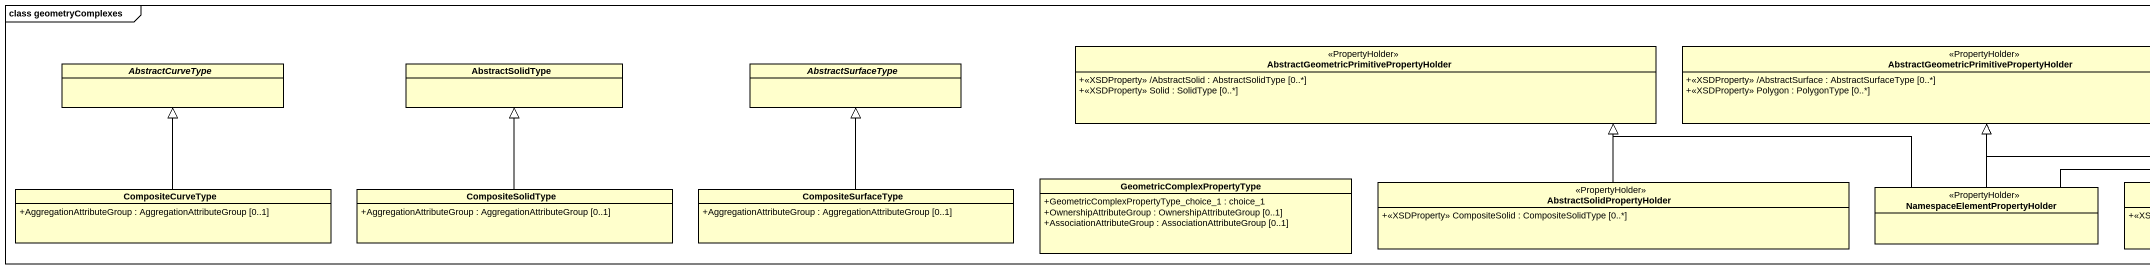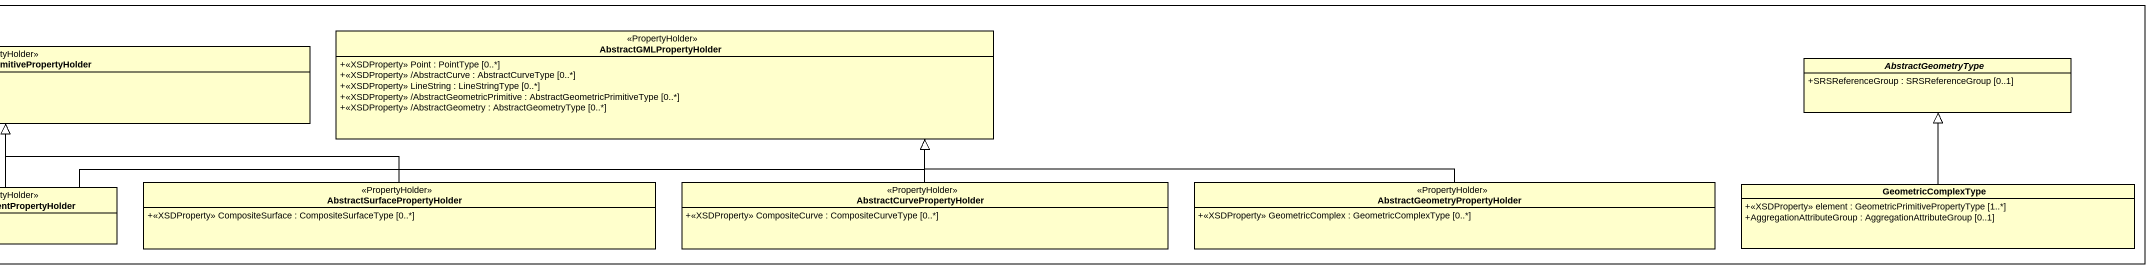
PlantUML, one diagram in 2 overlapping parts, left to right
@startuml
mainframe class geometryComplexes
hide circle
hide empty members
skinparam classAttributeIconSize 0
class AbstractGMLPropertyHolder <<PropertyHolder>> {
  +<<XSDProperty>> Point : PointType [0..*]
  +<<XSDProperty>> /AbstractCurve : AbstractCurveType [0..*]
  +<<XSDProperty>> LineString : LineStringType [0..*]
  +<<XSDProperty>> /AbstractGeometricPrimitive : AbstractGeometricPrimitiveType [0..*]
  +<<XSDProperty>> /AbstractGeometry : AbstractGeometryType [0..*]
}
abstract class AbstractCurveType
class AbstractSolidType
abstract class AbstractSurfaceType
class "AbstractGeometricPrimitivePropertyHolder" as AbstractGeometricPrimitivePr <<PropertyHolder>> {
  +<<XSDProperty>> /AbstractSolid : AbstractSolidType [0..*]
  +<<XSDProperty>> Solid : SolidType [0..*]
}
class "AbstractGeometricPrimitivePropertyHolder" as AbstractGeometricPrimitivePr_2 <<PropertyHolder>> {
  +<<XSDProperty>> /AbstractSurface : AbstractSurfaceType [0..*]
  +<<XSDProperty>> Polygon : PolygonType [0..*]
}
abstract class AbstractGeometryType {
  +SRSReferenceGroup : SRSReferenceGroup [0..1]
}
class CompositeCurveType {
  +AggregationAttributeGroup : AggregationAttributeGroup [0..1]
}
class CompositeSolidType {
  +AggregationAttributeGroup : AggregationAttributeGroup [0..1]
}
class CompositeSurfaceType {
  +AggregationAttributeGroup : AggregationAttributeGroup [0..1]
}
class GeometricComplexPropertyType {
  +GeometricComplexPropertyType_choice_1 : choice_1
  +OwnershipAttributeGroup : OwnershipAttributeGroup [0..1]
  +AssociationAttributeGroup : AssociationAttributeGroup [0..1]
}
class AbstractSolidPropertyHolder <<PropertyHolder>> {
  +<<XSDProperty>> CompositeSolid : CompositeSolidType [0..*]
}
class "NamespaceElementPropertyHolder" as NamespaceElementPropertyHold <<PropertyHolder>>
class "AbstractSurfacePropertyHolder" as AbstractSurfacePropertyHolde <<PropertyHolder>> {
  +<<XSDProperty>> CompositeSurface : CompositeSurfaceType [0..*]
}
class AbstractCurvePropertyHolder <<PropertyHolder>> {
  +<<XSDProperty>> CompositeCurve : CompositeCurveType [0..*]
}
class "AbstractGeometryPropertyHolder" as AbstractGeometryPropertyHold <<PropertyHolder>> {
  +<<XSDProperty>> GeometricComplex : GeometricComplexType [0..*]
}
class GeometricComplexType {
  +<<XSDProperty>> element : GeometricPrimitivePropertyType [1..*]
  +AggregationAttributeGroup : AggregationAttributeGroup [0..1]
}
CompositeCurveType -up-|> AbstractCurveType
CompositeSolidType -up-|> AbstractSolidType
CompositeSurfaceType -up-|> AbstractSurfaceType
AbstractSolidPropertyHolder -left-|> AbstractGeometricPrimitivePr
NamespaceElementPropertyHold -right-|> AbstractGMLPropertyHolder
NamespaceElementPropertyHold -left-|> AbstractGeometricPrimitivePr
NamespaceElementPropertyHold -up-|> AbstractGeometricPrimitivePr_2
AbstractSurfacePropertyHolde -left-|> AbstractGeometricPrimitivePr_2
AbstractCurvePropertyHolder -left-|> AbstractGMLPropertyHolder
AbstractGeometryPropertyHold -left-|> AbstractGMLPropertyHolder
GeometricComplexType -up-|> AbstractGeometryType
@enduml
